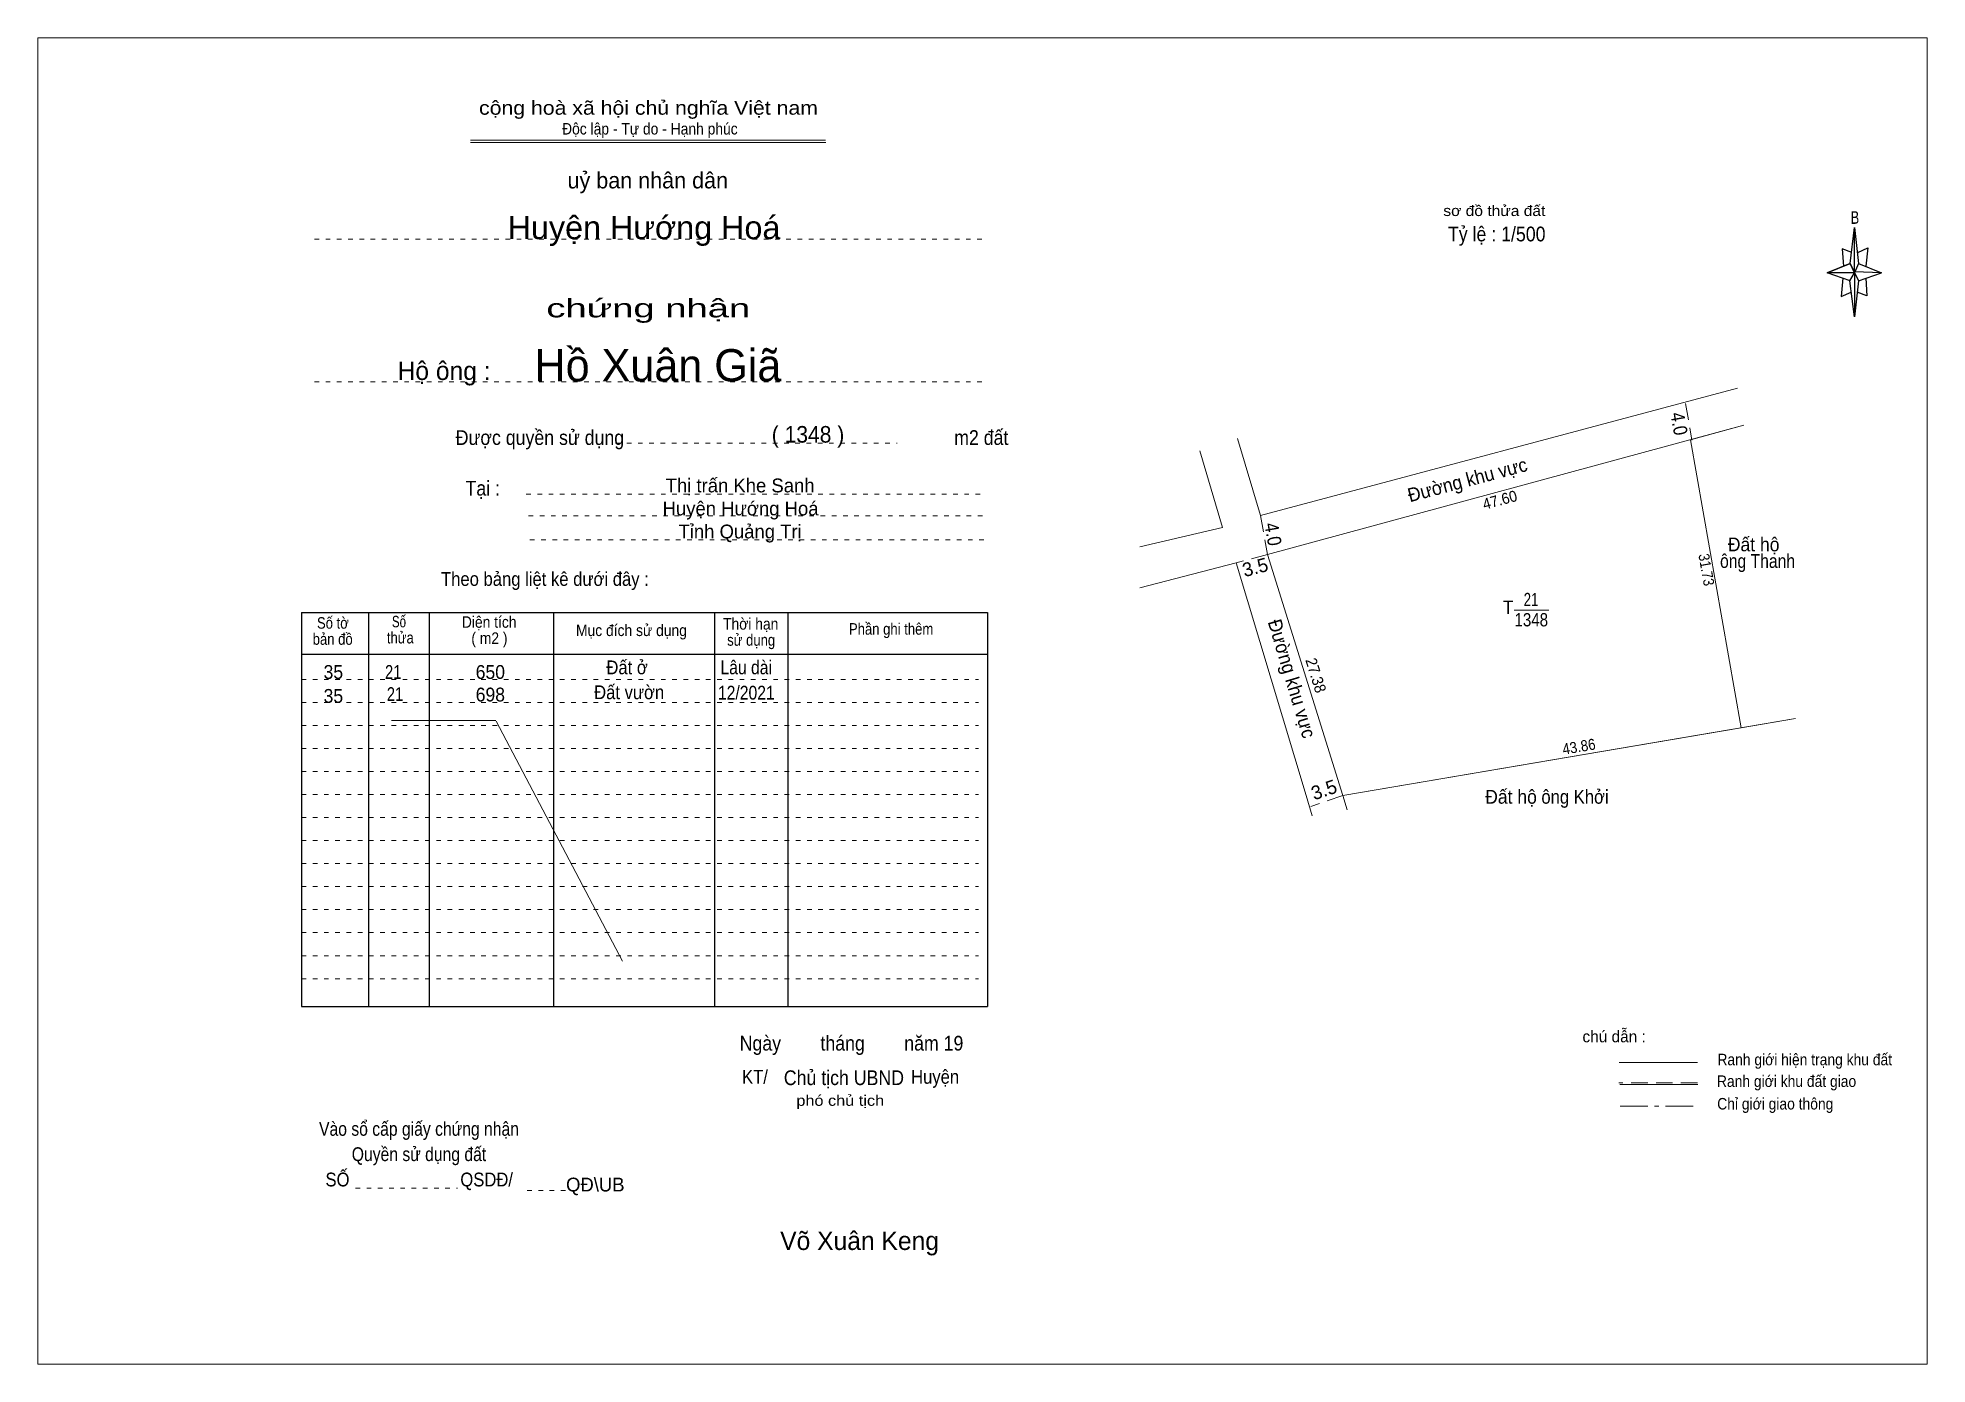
# Model space of a CAD drawing. Header units: centimetres. Extents: x -0.5 to 40.5, y 0 to 28.8.
import ezdxf
from ezdxf.enums import TextEntityAlignment as Align

# ---------------------------------------------------------------- set-up
doc = ezdxf.new("R2010")
doc.units = ezdxf.units.CM
doc.header["$LTSCALE"] = 0.12
for name, pattern in [('DOT_DASHED', [7.7, 5, -1.2, 0.3, -1.2]), ('DOTTED', [1.5, 0.3, -1.2]), ('MEDIUM_DASHED', [4.5, 3, -1.5])]:
    doc.linetypes.add(name, pattern=pattern)
for name, color, linetype, lineweight in [('1', 7, 'DOTTED', 13), ('2', 7, 'Continuous', 13), ('50', 7, 'Continuous', 25)]:
    doc.layers.add(name, color=color, linetype=linetype, lineweight=lineweight)
doc.layers.add('34', color=7, linetype='Continuous')
doc.layers.add('51', color=7, linetype='Continuous')

msp = doc.modelspace()

# ---------------------------------------------------------------- linework, layer by layer
at = {"layer": '1', "linetype": 'Continuous'}
for p, q in [((8.91, 26.55), (16.62, 26.55)), ((8.91, 26.5), (16.63, 26.5))]:
    msp.add_line(p, q, dxfattribs=at)
at = {"layer": '1'}
for p, q in [((5.52, 24.4), (20.02, 24.4)), ((5.52, 21.3), (20.02, 21.3)), ((12.06, 19.97), (18.18, 19.97)), ((10.12, 18.86), (20.06, 18.86)), ((10.17, 18.39), (20.11, 18.39)), ((10.2, 17.87), (20.14, 17.87)), ((5.24, 14.84), (19.94, 14.84)), ((5.24, 14.34), (19.94, 14.34)), ((5.24, 13.84), (19.94, 13.84)), ((5.24, 13.34), (19.94, 13.34)), ((5.24, 12.84), (19.94, 12.84)), ((5.24, 12.34), (19.94, 12.34)), ((5.24, 11.84), (19.94, 11.84)), ((5.24, 11.34), (19.94, 11.34)), ((5.24, 10.84), (19.94, 10.84)), ((5.24, 10.34), (19.94, 10.34)), ((5.24, 9.84), (19.94, 9.84)), ((5.24, 9.34), (19.94, 9.34)), ((5.24, 8.84), (19.94, 8.84)), ((5.24, 8.34), (19.94, 8.34)), ((6.41, 3.79), (8.63, 3.79)), ((10.14, 3.74), (11.2, 3.74))]:
    msp.add_line(p, q, dxfattribs=at)
at = {"layer": '1', "linetype": 'Continuous', "lineweight": 25}
for p, q in [((5.24, 16.29), (20.14, 16.29)), ((5.24, 16.29), (5.24, 7.74)), ((6.69, 16.29), (6.69, 7.74)), ((8.01, 16.29), (8.01, 7.74)), ((10.71, 16.29), (10.71, 7.74)), ((14.21, 16.29), (14.21, 7.74)), ((15.8, 16.29), (15.8, 7.74)), ((20.14, 16.29), (20.14, 7.74)), ((5.24, 15.39), (20.14, 15.39)), ((5.24, 7.74), (20.14, 7.74))]:
    msp.add_line(p, q, dxfattribs=at)
at = {"layer": '1', "linetype": 'Continuous'}
msp.add_lwpolyline([(-0.49, -0.03), (40.55, -0.03), (40.55, 28.77), (-0.49, 28.77)], close=True, dxfattribs=at)
at = {"layer": '2', "linetype": 'MEDIUM_DASHED'}
for p, q in [((35.3, 20.83), (35.44, 20.03)), ((27.86, 12.32), (27.16, 12.08))]:
    msp.add_line(p, q, dxfattribs=at)
at = {"layer": '2'}
for p, q in [((26.22, 17.55), (36.57, 20.36)), ((31.58, 16.34), (32.33, 16.34)), ((37.69, 13.99), (36.51, 13.79)), ((27.06, 12.32), (27.19, 11.88)), ((27.86, 12.32), (27.95, 12.01))]:
    msp.add_line(p, q, dxfattribs=at)
for points in [[(36.43, 21.16), (26.07, 18.4), (25.57, 20.07)], [(37.69, 13.99), (27.86, 12.32), (36.51, 13.79), (35.41, 20.04), (36.57, 20.36)], [(24.75, 19.8), (25.24, 18.14), (23.45, 17.72)], [(27.06, 12.32), (25.54, 17.37), (23.45, 16.83)], [(27.86, 12.32), (26.22, 17.55), (27.86, 12.32)]]:
    msp.add_lwpolyline(points, dxfattribs=at)
at = {"layer": '2', "linetype": 'MEDIUM_DASHED'}
msp.add_lwpolyline([(26.07, 18.4), (26.22, 17.55), (25.54, 17.37)], dxfattribs=at)
at = {"layer": '50'}
for p, q in [((38.88, 23.87), (38.97, 24.65)), ((39.06, 23.87), (39.56, 23.67)), ((38.88, 23.49), (38.38, 23.67)), ((39.06, 23.49), (38.97, 22.71)), ((39.22, 23.55), (39.24, 23.17)), ((39.24, 23.17), (39.03, 23.25))]:
    msp.add_line(p, q, dxfattribs=at)
at = {"layer": '50', "lineweight": 13}
for p, q in [((7.19, 13.95), (9.46, 13.95)), ((9.47, 13.93), (12.21, 8.72)), ((35.56, 6.52), (33.86, 6.52)), ((35.57, 6.04), (33.87, 6.04))]:
    msp.add_line(p, q, dxfattribs=at)
at = {"layer": '50', "linetype": 'MEDIUM_DASHED', "lineweight": 13}
msp.add_line((35.56, 6.08), (33.85, 6.08), dxfattribs=at)
at = {"layer": '50', "linetype": 'DOT_DASHED', "lineweight": 13}
msp.add_line((33.88, 5.57), (35.59, 5.57), dxfattribs=at)
at = {"layer": '50'}
for points in [[(38.97, 24.65), (39.06, 23.87), (38.97, 23.67)], [(38.97, 23.67), (38.38, 23.67), (38.88, 23.87), (39.06, 23.49), (39.56, 23.67), (38.97, 23.69)], [(38.97, 23.67), (38.97, 22.71), (38.87, 23.49)]]:
    msp.add_lwpolyline(points, close=True, dxfattribs=at)
for points in [[(38.97, 23.67), (38.88, 23.87), (38.38, 23.67)], [(38.91, 24.11), (38.7, 24.19), (38.73, 23.81)], [(39.04, 24.11), (39.26, 24.21), (39.22, 23.81)], [(38.72, 23.55), (38.68, 23.15), (38.9, 23.25)], [(38.97, 23.67), (39.06, 23.49), (39.56, 23.67)]]:
    msp.add_lwpolyline(points, dxfattribs=at)

# ---------------------------------------------------------------- texts
at = {"layer": '1'}
for s, height, width, p in [('cộng hoà xã hội chủ nghĩa Việt nam', 0.3, 1.15, (12.775, 27.1)), ('Độc lập - Tự do - Hạnh phúc', 0.25, 0.9, (12.805, 26.67)), ('chứng nhận', 0.4, 1.55, (12.77, 22.7)), ('Được quyền sử dụng                                                                   m2 đất', 0.32, 0.9, (14.59, 19.93)), ('Tại :', 0.32, 0.9, (9.175, 18.83)), ('Theo bảng liệt kê dưới đây :', 0.3, 0.9, (10.525, 16.87)), ('Số tờ', 0.25, 0.85, (5.92, 15.94)), ('Số ', 0.25, 0.75, (7.39, 15.97)), ('Diện tích', 0.25, 0.9, (9.315, 15.96)), ('Mục đích sử dụng', 0.25, 0.9, (12.405, 15.78)), ('Thời hạn', 0.25, 0.9, (14.995, 15.92)), ('Phần ghi thêm', 0.25, 0.85, (18.045, 15.81)), ('bản đồ', 0.25, 0.85, (5.915, 15.59)), ('thửa', 0.25, 0.85, (7.385, 15.62)), ('( m2 )', 0.25, 0.9, (9.32, 15.61)), ('sử dụng', 0.25, 0.85, (15.005, 15.57)), ('Ngày        tháng        năm 19', 0.32, 0.9, (17.185, 6.78)), ('Chủ tịch UBND', 0.32, 0.9, (17.02, 6.03)), ('Vào sổ cấp giấy chứng nhận', 0.3, 0.85, (7.79, 4.93)), ('Quyền sử dụng đất', 0.3, 0.85, (7.79, 4.38)), ('SỐ                        QSDĐ/', 0.3, 0.9, (7.795, 3.83))]:
    msp.add_text(s, height=height, dxfattribs=dict(at, width=width)).set_placement(p, align=Align.CENTER)
msp.add_text('uỷ ban nhân dân', height=0.35, dxfattribs=at).set_placement((12.76, 25.5), align=Align.CENTER)
at = {"layer": '2'}
for s, height, rotation, width, p in [('4.0', 0.2992, 279.926, 0.9, (35.0145, 20.3658)), ('Đường khu vực', 0.3, 14.918, 0.95, (30.6014, 19.0274)), ('47.60', 0.2393, 15.208, 0.95, (31.2986, 18.6202)), ('4.0', 0.3, 280.008, 0.9, (26.1948, 17.9661)), ('31.73', 0.2339, 279.99, 0.9, (35.6398, 17.2003)), ('Đường khu vực', 0.3, 286.751, 0.95, (26.6072, 14.8132)), ('27.38', 0.243, 287.363, 0.95, (27.1553, 14.8913)), ('43.86', 0.24, 9.629, 0.9, (33.0049, 13.2619))]:
    msp.add_text(s, height=height, rotation=rotation, dxfattribs=dict(at, width=width)).set_placement(p, align=Align.CENTER)
for s, height, width, p in [('Đất hộ', 0.3, 0.95, (36.78, 17.62)), ('ông Thanh', 0.3, 0.85, (36.865, 17.26)), ('21', 0.2879, 0.75, (31.945, 16.43)), ('1348', 0.2879, 0.85, (31.95, 15.99)), ('Đất hộ', 0.3, 0.95, (31.51, 12.14)), ('ông Khởi', 0.3, 0.9, (32.9, 12.14))]:
    msp.add_text(s, height=height, dxfattribs=dict(at, width=width)).set_placement(p, align=Align.CENTER)
for rotation, p in [(14.826, (25.9916, 17.1293)), (18.925, (27.4964, 12.3013))]:
    msp.add_text('3.5', height=0.3, rotation=rotation, dxfattribs=at).set_placement(p, align=Align.CENTER)
at = {"layer": '2', "width": 0.95}
msp.add_text('T', height=0.2879, dxfattribs=at).set_placement((31.56, 16.26), align=Align.RIGHT)
at = {"layer": '34'}
for s, height, width, p in [('Huyện Hướng Hoá ', 0.5, 1.05, (12.775, 24.4)), ('( 1348 )', 0.36, 0.95, (16.24, 19.98)), ('35', 0.3, 0.95, (5.93, 14.85)), ('21', 0.3, 0.8, (7.23, 14.85)), ('650', 0.3, 0.95, (9.34, 14.85)), ('35', 0.3, 0.95, (5.93, 14.33)), ('21', 0.3, 0.8, (7.27, 14.37)), ('698', 0.3, 0.95, (9.34, 14.36))]:
    msp.add_text(s, height=height, dxfattribs=dict(at, width=width)).set_placement(p, align=Align.CENTER)
for s, height, p in [('Hộ ông :', 0.4, (8.335, 21.34)), ('Hồ Xuân Giã', 0.7, (12.98, 21.31)), ('Thị trấn Khe Sanh', 0.3, (14.765, 18.9)), ('Huyện Hướng Hoá', 0.3, (14.775, 18.4)), ('Tỉnh Quảng Trị', 0.3, (14.765, 17.9))]:
    msp.add_text(s, height=height, dxfattribs=at).set_placement(p, align=Align.CENTER)
at = {"layer": '50'}
for s, height, width, p in [('sơ đồ thửa đất ', 0.23, 1.1, (31.195, 24.9)), ('B', 0.2756, 0.75, (38.98, 24.73)), ('Đất ở ', 0.3, 0.9, (12.36, 14.95)), ('Lâu dài ', 0.3, 0.85, (14.945, 14.95)), ('Đất vườn', 0.3, 0.9, (12.355, 14.41)), ('12/2021', 0.3, 0.85, (14.9, 14.4)), ('Ranh giới hiện trạng khu đất', 0.25, 0.9, (37.89, 6.46)), ('KT/                               Huyện ', 0.3, 0.9, (17.215, 6.06)), ('Ranh giới khu đất giao', 0.25, 0.9, (37.495, 5.99)), ('phó chủ tịch', 0.23, 1.15, (16.94, 5.58)), ('Chỉ giới giao thông', 0.25, 0.9, (37.25, 5.5))]:
    msp.add_text(s, height=height, dxfattribs=dict(at, width=width)).set_placement(p, align=Align.CENTER)
for s, height, p in [('chú dẫn :', 0.25, (33.75, 6.96)), ('QĐ\\UB', 0.3, (11.62, 3.72)), ('Võ Xuân Keng', 0.4, (17.36, 2.45))]:
    msp.add_text(s, height=height, dxfattribs=at).set_placement(p, align=Align.CENTER)
at = {"layer": '51', "width": 0.9}
msp.add_text('Tỷ lệ : 1/500', height=0.32, dxfattribs=at).set_placement((30.14, 24.35))

doc.saveas('drawing.dxf')
